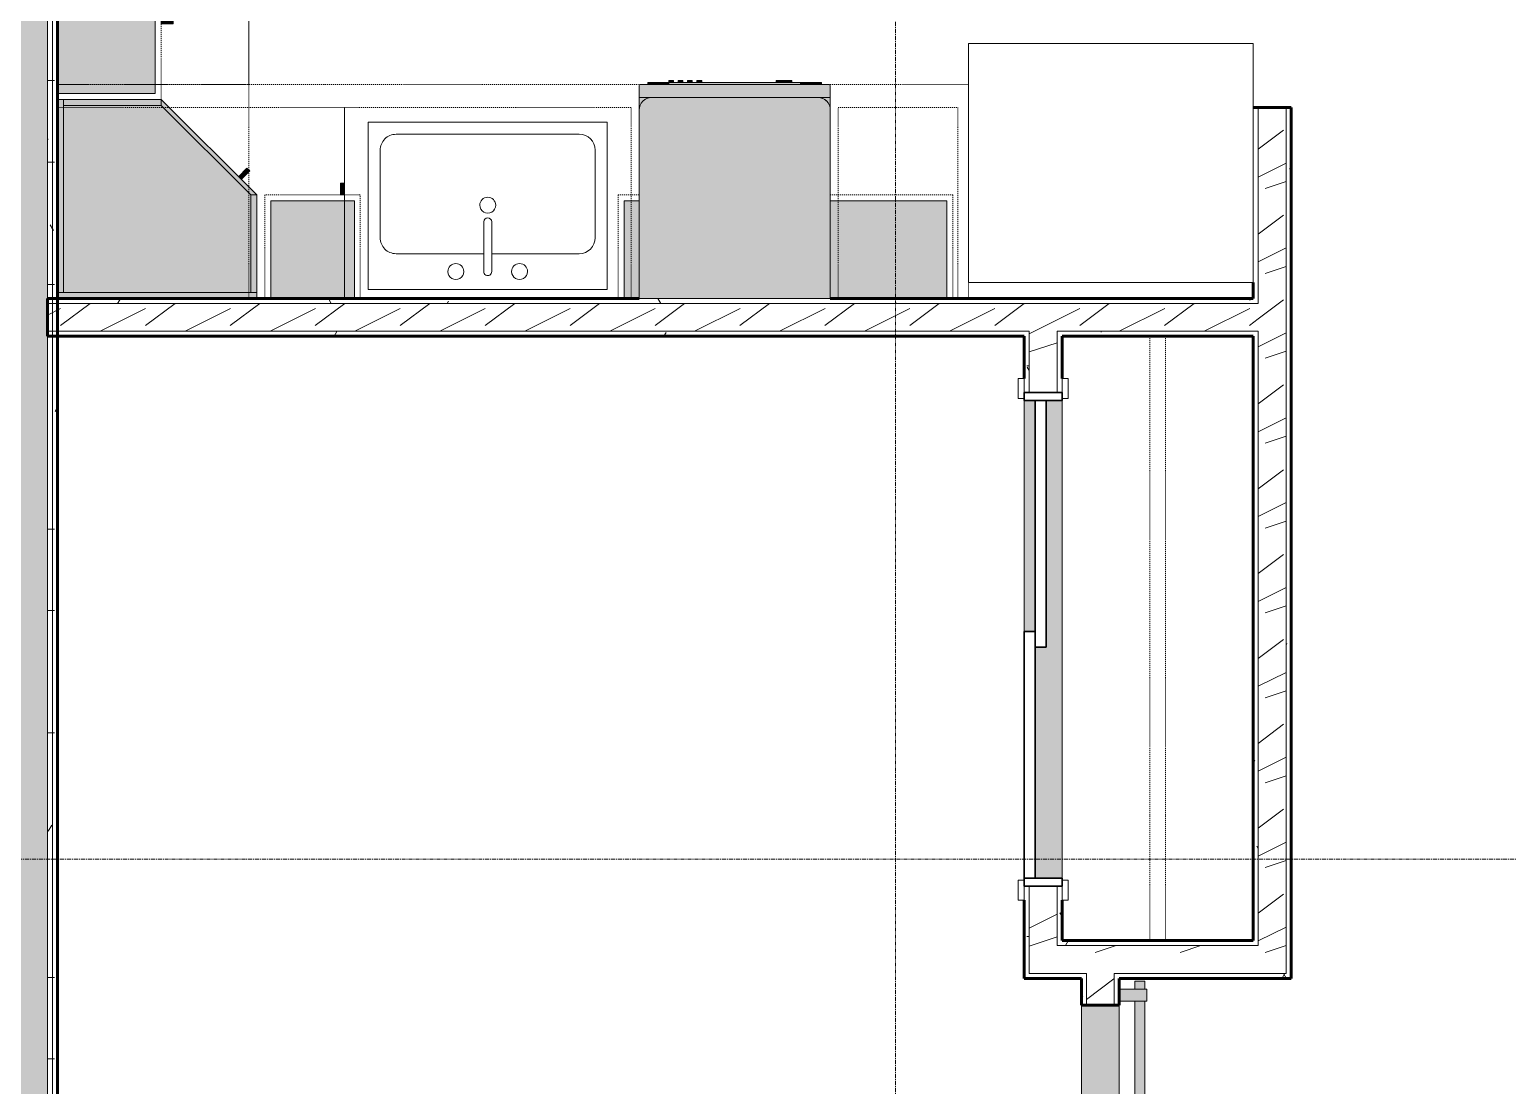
# Model space of a CAD drawing. Header units: inches. Extents: x -4061 to -1937, y 10959 to 12323.
# Drawn here: x -2936 to -2750.5, y 11818.8 to 11951.4 of the extents above; entities that cross this region are included whole.
import ezdxf

# ---------------------------------------------------------------- set-up
doc = ezdxf.new("R2010")
doc.units = ezdxf.units.IN
doc.header["$MEASUREMENT"] = 0
doc.linetypes.add('Dash', pattern=[0.25, 0.125, -0.125])
doc.linetypes.add('Grid Line 1_2_', pattern=[0.875, 0.5, -0.125, 0.125, -0.125])
for name, color, linetype, lineweight in [('0-1', 7, 'Continuous', 5), ('0-2', 10, 'Continuous', 18), ('A-DOOR-1', 7, 'Continuous', 9), ('A-DOOR-2', 50, 'Continuous', 30), ('A-DOOR-3', 10, 'Continuous', 18), ('A-DOOR-4', 135, 'Continuous', 18), ('A-DOOR-5', 250, 'Continuous', 60), ('A-DOOR-FRAM-1', 50, 'Continuous', 30), ('A-WALL', 113, 'Continuous', 18), ('A-WALL-1', 8, 'Continuous', 5), ('A-WALL-2', 250, 'Continuous', 60), ('A-WALL-3', 10, 'Continuous', 18), ('A-WALL-PATT-1', 7, 'Continuous', 9), ('A-WALL-PATT-2', 55, 'Continuous', 9), ('A-WALL-PATT-6', 111, 'Continuous', 9), ('I-WALL-2', 2, 'Continuous', 60), ('P-SANR-FIXT-2', 7, 'Continuous', 9), ('Q-CASE', 31, 'Continuous', 9), ('Q-CASE-1', 53, 'Continuous', 9), ('Q-CASE-3', 7, 'Continuous', 9), ('Q-CASE-4', 7, 'Dash', 9), ('Q-CASE-5', 71, 'Continuous', 9), ('Q-CASE-HDLN-1', 7, 'Dash', 9), ('Q-SPCQ-1', 7, 'Continuous', 9), ('Q-SPCQ-2', 55, 'Continuous', 9), ('S-GRID-1', 1, 'Grid Line 1_2_', 9)]:
    doc.layers.add(name, color=color, linetype=linetype, lineweight=lineweight)
pattern_1 = [(0, (0, 0), (20.48, 5.12), [0.845, -14.515, 0.845, -14.515, -81.92]), (0, (0, 0), (20.48, 5.12), [-30.72, 0.845, -29.875, 0.845, -14.515, -35.84]), (0, (0, 0), (20.48, 5.12), [-76.8, 0.845, -9.395, 0.845, -24.755]), (120, (7.68, 2.56), (-14.67405, 15.1762003), [0.845, -14.515, 0.845, -14.515, -81.92]), (120, (7.68, 2.56), (-14.67405, 15.1762003), [-30.72, 0.845, -29.875, 0.845, -14.515, -35.84]), (120, (7.68, 2.56), (-14.67405, 15.1762003), [-76.8, 0.845, -9.395, 0.845, -24.755]), (240, (10.24, 12.8), (-5.80595, -20.2962003), [0.845, -14.515, 0.845, -14.515, -81.92]), (240, (10.24, 12.8), (-5.80595, -20.2962003), [-30.72, 0.845, -29.875, 0.845, -14.515, -35.84]), (240, (10.24, 12.8), (-5.80595, -20.2962003), [-76.8, 0.845, -9.395, 0.845, -24.755])]
pattern_2 = [(216.87, (4.265, 10.662), (31.9871619, 21.32545714), [5.331, -47.981]), (206.565, (10.662, 7.464), (-10.662476, -10.6620098), [11.921, -11.921]), (198.435, (10.662, 2.132), (-21.32449365, -10.6625869), [6.744, -26.974])]

# ---------------------------------------------------------------- blocks, each defined once
blk = doc.blocks.new('FOLDING_SLIDING CLOSET - 60_ x 80_-1372877-ENLARGED RCP - 1ST FLOOR PLAN - EAST')
at = {"layer": 'A-DOOR-1'}
for p, q in [((-30.25, 3), (-32.75, 3)), ((-32.75, 3), (-32.75, 2.25)), ((-32.75, 2.25), (-30.25, 2.25)), ((-30.25, 2.25), (-30.25, 3)), ((32.75, 3), (30.25, 3)), ((30.25, 3), (30.25, 2.25)), ((30.25, 2.25), (32.75, 2.25)), ((32.75, 2.25), (32.75, 3)), ((-30.25, -2.5), (-32.75, -2.5)), ((-32.75, -2.5), (-32.75, -3.25)), ((-32.75, -3.25), (-30.25, -3.25)), ((-30.25, -3.25), (-30.25, -2.5)), ((32.75, -2.5), (30.25, -2.5)), ((30.25, -2.5), (30.25, -3.25)), ((30.25, -3.25), (32.75, -3.25)), ((32.75, -3.25), (32.75, -2.5))]:
    blk.add_line(p, q, dxfattribs=at)
at = {"layer": 'A-DOOR-2'}
for p, q in [((1, 2.25), (-30, 2.25)), ((-30, 2.25), (-30, 0.88)), ((1, 0.88), (1, 2.25)), ((-30, 0.88), (1, 0.88)), ((30, 0.88), (-1, 0.88)), ((-1, 0.88), (-1, -0.5)), ((30, -0.5), (30, 0.88)), ((-1, -0.5), (30, -0.5))]:
    blk.add_line(p, q, dxfattribs=at)
at = {"layer": 'A-DOOR-FRAM-1'}
for p, q in [((-30, 2.25), (-31, 2.25)), ((-31, 2.25), (-31, -2.5)), ((-30, -2.5), (-30, 2.25)), ((30, 2.25), (30, -2.5)), ((31, 2.25), (30, 2.25)), ((31, -2.5), (31, 2.25)), ((-31, -2.5), (-30, -2.5)), ((30, -2.5), (31, -2.5))]:
    blk.add_line(p, q, dxfattribs=at)
blk = doc.blocks.new('Interior_barn_door_18732 - Interior_barn_door_18732-V4-ENLARGED RCP - 1ST FLOOR PLAN - EAST')
at = {"layer": 'A-DOOR-3'}
for points in [[(-23.68, -5.82), (-23.66, -6.07), (-23.44, -6.07), (-23.44, -5.82), (-23.66, -5.82)], [(-23.63, -6.57), (-22.49, -6.56), (-22.52, -6.32), (-23.63, -6.32)], [(-23.44, -6), (-23.44, -6.07), (-22.69, -6.07), (-22.69, -5.82), (-23.44, -5.82)], [(-23.31, -6.27), (-23.28, -6.32), (-22.82, -6.32), (-22.85, -6.07), (-23.31, -6.07)], [(-22.69, -6.07), (-22.45, -6.07), (-22.47, -5.82), (-22.69, -5.82), (-22.69, -6)], [(-22.49, -6.32), (-22.49, -6.57), (-20.63, -6.57), (-20.63, -6.32), (-22.41, -6.32)]]:
    blk.add_hatch(color=256, dxfattribs=at).paths.add_polyline_path(points, flags=0)
at = {"layer": 'A-DOOR-4'}
h = blk.add_hatch(color=256, dxfattribs=at)
h.paths.add_polyline_path([(-59, -4.78), (-59, -5.85), (-57.5, -5.82), (-57.5, -2.38), (-59, -2.38), (-59, -4.64)], flags=0)
h.paths.add_polyline_path([(18.5, -5.85), (20, -5.85), (20, -2.38), (18.5, -2.38), (18.5, -5.49)], flags=0)
h = blk.add_hatch(color=256, dxfattribs=at)
h.paths.add_polyline_path([(-60, -4.32), (-60, -4.95), (-59, -4.95), (-59, -4.32)], flags=0)
h.paths.add_polyline_path([(-57.5, -4.41), (-57.5, -4.95), (-55.9, -4.95), (-55.9, -4.32), (-57.5, -4.34), (-57.5, -4.4)], flags=0)
h.paths.add_polyline_path([(-19.9, -4.57), (-19.9, -4.95), (18.5, -4.94), (18.5, -4.32), (-19.9, -4.34), (-19.9, -4.51)], flags=0)
h.paths.add_polyline_path([(20, -4.41), (20, -4.95), (21, -4.95), (21, -4.32), (20, -4.34), (20, -4.41)], flags=0)
h = blk.add_hatch(color=256, dxfattribs=at)
h.paths.add_polyline_path([(-60, -5.26), (-60, -5.57), (-59, -5.55), (-59, -4.95), (-60, -4.95), (-60, -5.11)], flags=0)
h.paths.add_polyline_path([(-57.5, -5.1), (-57.5, -5.57), (-55.9, -5.55), (-55.9, -4.95), (-57.5, -4.95)], flags=0)
h.paths.add_polyline_path([(-19.9, -5.33), (-19.9, -5.57), (18.5, -5.55), (18.5, -4.95), (-19.9, -4.95), (-19.9, -5.26)], flags=0)
h.paths.add_polyline_path([(20, -5.26), (20, -5.57), (21, -5.55), (21, -4.95), (20, -4.95), (20, -5.11)], flags=0)
for points in [[(-55.9, -5.82), (-19.9, -5.82), (-19.9, -4.07), (-55.9, -4.07)], [(-53.56, -6), (-52.06, -6), (-52.06, -5.82), (-53.56, -5.82)]]:
    blk.add_hatch(color=256, dxfattribs=at).paths.add_polyline_path(points, flags=0)
h = blk.add_hatch(color=256, dxfattribs=at)
h.paths.add_polyline_path([(-23.73, -5.82), (-23.73, -6), (-23.68, -6), (-23.68, -5.82)], flags=0)
h.paths.add_polyline_path([(-22.45, -6), (-22.23, -6), (-22.23, -5.82), (-22.45, -5.82)], flags=0)
at = {"layer": 'A-DOOR-1'}
for p, q in [((-23.69, -5.82), (-23.69, -6.07)), ((-23.68, -6.07), (-23.69, -6.07)), ((-23.69, -6.07), (-23.44, -6.07)), ((-22.49, -6.32), (-23.63, -6.32)), ((-23.63, -6.32), (-23.63, -6.57)), ((-23.63, -6.57), (-22.49, -6.57)), ((-23.44, -6.07), (-22.69, -6.07)), ((-23.32, -6.07), (-23.32, -6.32)), ((-23.32, -6.07), (-23.32, -6.32)), ((-22.82, -6.32), (-22.82, -6.07)), ((-22.82, -6.32), (-22.82, -6.07)), ((-22.69, -6.07), (-22.44, -6.07)), ((-22.49, -6.57), (-22.49, -6.32)), ((-22.44, -6.07), (-22.45, -6.07)), ((-22.44, -6.07), (-22.44, -5.82)), ((-20.62, -6.57), (-20.62, -6.32))]:
    blk.add_line(p, q, dxfattribs=at)
for points, knots in [([(-22.49, -6.57), (-22.4, -6.57), (-22.1, -6.57), (-21.53, -6.57), (-21, -6.57), (-20.74, -6.57), (-20.61, -6.57), (-20.62, -6.57), (-20.64, -6.57)], [0.1495851, 0.1495851, 0.1495851, 0.1495851, 0.2105513, 0.2964689, 0.3707648, 0.4376596, 0.4969616, 0.5310493, 0.5310493, 0.5310493, 0.5310493]), ([(-20.64, -6.32), (-20.62, -6.32), (-20.61, -6.32), (-20.73, -6.32), (-21.01, -6.32), (-21.53, -6.32), (-22.12, -6.32), (-22.38, -6.32), (-22.48, -6.32)], [-0.5310493, -0.5310493, -0.5310493, -0.5310493, -0.4969616, -0.4376596, -0.3707648, -0.2964689, -0.2105513, -0.1495851, -0.1495851, -0.1495851, -0.1495851])]:
    blk.add_open_spline(points, degree=3, knots=knots, dxfattribs=at)
at = {"layer": 'A-DOOR-3'}
for p, q in [((-59, -5.85), (-59, -2.38)), ((-57.5, -2.38), (-57.5, -5.85)), ((18.5, -5.85), (18.5, -2.38)), ((20, -2.38), (20, -5.85)), ((-59, -4.32), (-60, -4.32)), ((-60, -4.32), (-60, -4.95)), ((-60, -4.95), (-60, -5.57)), ((-55.9, -4.32), (-57.5, -4.32)), ((-55.9, -5.82), (-55.9, -4.07)), ((-55.9, -4.07), (-19.9, -4.07)), ((-19.9, -4.07), (-19.9, -5.82)), ((18.5, -4.32), (-19.9, -4.32)), ((21, -4.32), (20, -4.32)), ((21, -4.95), (21, -4.32)), ((21, -5.57), (21, -4.95)), ((-60, -5.57), (-59, -5.57)), ((-57.5, -5.85), (-59, -5.85)), ((-57.5, -5.57), (-55.9, -5.57)), ((-19.9, -5.82), (-55.9, -5.82)), ((-19.9, -5.57), (18.5, -5.57)), ((20, -5.85), (18.5, -5.85)), ((20, -5.57), (21, -5.57))]:
    blk.add_line(p, q, dxfattribs=at)
at = {"layer": 'A-DOOR-5'}
for p, q in [((-53.56, -6), (-53.56, -5.82)), ((-52.06, -6), (-53.56, -6)), ((-52.06, -5.82), (-52.06, -6)), ((-23.73, -6), (-23.73, -5.82)), ((-23.68, -6), (-23.73, -6)), ((-22.23, -6), (-22.45, -6)), ((-22.23, -5.82), (-22.23, -6))]:
    blk.add_line(p, q, dxfattribs=at)
blk = doc.blocks.new('Refrigerator_-_Side-by-Side_6047 - 36_ X 30_-1372843-ENLARGED RCP - 1ST FLOOR PLAN - EAST')
at = {"layer": 'Q-SPCQ-1'}
for p, q in [((-17.88, 15.58), (17.87, 15.58)), ((-17.88, -14.42), (-17.88, 15.58)), ((17.87, 15.58), (17.87, -14.42)), ((17.87, -14.42), (-17.88, -14.42))]:
    blk.add_line(p, q, dxfattribs=at)
blk = doc.blocks.new('OD_CW_Closet - OD_CW_Closet-1868668-ENLARGED RCP - 1ST FLOOR PLAN - EAST')
at = {"layer": 'Q-CASE-HDLN-1'}
for p, q in [((0.74, 13), (76.64, 13)), ((0.74, 11), (76.64, 11)), ((8.8, 0), (68.8, 0))]:
    blk.add_line(p, q, dxfattribs=at)
blk = doc.blocks.new('OD_CW_Countertop - OD_CW_Countertop-2218014-ENLARGED RCP - 1ST FLOOR PLAN - EAST')
at = {"layer": 'Q-CASE-HDLN-1'}
for p, q in [((0.74, 24), (0.74, 22)), ((0.74, -2.88), (18.27, -2.88)), ((41.88, -2.88), (115.08, -2.88))]:
    blk.add_line(p, q, dxfattribs=at)
blk = doc.blocks.new('Sink Kitchen-Single - 30_ x 21_-366345-ENLARGED RCP - 1ST FLOOR PLAN - EAST')
at = {"layer": 'P-SANR-FIXT-2'}
for p, q in [((15.62, 10.59), (-14.38, 10.59)), ((-14.38, 10.59), (-14.38, -10.41)), ((15.62, -10.41), (15.62, 10.59)), ((0.12, 8.34), (0.12, 2.09)), ((1.12, 8.34), (1.12, 2.09)), ((0.12, 6.09), (-10.88, 6.09)), ((12.12, 6.09), (1.12, 6.09)), ((-12.88, 4.09), (-12.88, -6.91)), ((14.12, -6.91), (14.12, 4.09)), ((-10.88, -8.91), (12.12, -8.91)), ((-14.38, -10.41), (15.62, -10.41))]:
    blk.add_line(p, q, dxfattribs=at)
for centre, radius, start, end in [((-3.38, 8.34), 1, 360, 180), ((4.62, 8.34), 1, 360, 180), ((-3.38, 8.34), 1, 180, 0), ((0.62, 8.34), 0.5, 360, 180), ((4.62, 8.34), 1, 180, 360), ((-10.88, 4.09), 2, 90, 180), ((12.12, 4.09), 2, 360, 90), ((0.62, 2.09), 0.5, 180, 0), ((0.62, 0), 1, 360, 180), ((0.62, 0), 1, 180, 0), ((-10.88, -6.91), 2, 180, 270), ((12.12, -6.91), 2, 270, 0)]:
    blk.add_arc(centre, radius, start, end, dxfattribs=at)
blk = doc.blocks.new('Dishwasher_15404 - 34_ counter-V22-ENLARGED RCP - 1ST FLOOR PLAN - EAST')
at = {"layer": 'Q-SPCQ-2'}
for points in [[(0, 24), (0, 0), (23.68, 0), (24.08, 0.05), (24.46, 0.21), (24.83, 0.52), (25.04, 0.79), (25.2, 1.21), (25.25, 1.57), (25.25, 22.43), (25.17, 22.9), (24.98, 23.29), (24.74, 23.58), (24.46, 23.79), (24.08, 23.95), (23.68, 24), (7.59, 24)], [(25.25, 0.67), (25.25, 0), (26.73, 0.01), (26.82, 0.06), (26.87, 0.2), (26.85, 23.86), (26.82, 23.94), (26.68, 24), (25.25, 24), (25.25, 1)], [(26.87, 21.39), (27.12, 21.39), (27.12, 22.91), (26.87, 22.91)], [(26.87, 20.79), (26.87, 20.19), (27.12, 20.19), (27.12, 21.39), (26.87, 21.39), (26.87, 21.01)], [(26.87, 17.86), (26.87, 3.81), (27.12, 3.81), (27.12, 20.19), (26.87, 20.19)], [(27.12, 20.28), (27.12, 19.69), (27.37, 19.69), (27.37, 20.28)], [(27.12, 18.51), (27.37, 18.51), (27.37, 19.1), (27.12, 19.1)], [(27.12, 17.92), (27.12, 17.33), (27.37, 17.33), (27.37, 17.92)], [(27.12, 16.15), (27.37, 16.15), (27.37, 16.74), (27.12, 16.74)], [(27.12, 5.81), (27.37, 5.81), (27.37, 6.79), (27.12, 6.79), (27.12, 6.06)], [(27.12, 5.55), (27.12, 4.82), (27.37, 4.82), (27.37, 5.81), (27.12, 5.81)], [(26.87, 3.56), (26.87, 2.61), (27.12, 2.61), (27.12, 3.81), (26.87, 3.81)], [(26.87, 1.09), (27.12, 1.09), (27.12, 2.61), (26.87, 2.61)]]:
    blk.add_hatch(color=256, dxfattribs=at).paths.add_polyline_path(points, flags=0)
h = blk.add_hatch(color=256, dxfattribs=at)
h.paths.add_polyline_path([(23.68, 24), (24.08, 23.95), (24.46, 23.79), (24.83, 23.48), (25.04, 23.21), (25.22, 22.75), (25.25, 22.69), (25.25, 24), (23.95, 24)], flags=0)
h.paths.add_polyline_path([(23.68, 0), (25.25, 0), (25.25, 1.57), (25.2, 1.17), (24.96, 0.67), (24.74, 0.42), (24.46, 0.21), (24.08, 0.05)], flags=0)
h = blk.add_hatch(color=256, dxfattribs=at)
h.paths.add_polyline_path([(25.07, 0.85), (25.12, 0.95), (25.08, 0.9)], flags=0)
h.paths.add_polyline_path([(25.2, 1.2), (25.22, 1.25), (25.2, 1.21)], flags=0)
at = {"layer": 'Q-SPCQ-1'}
for p, q in [((0, 24), (23.68, 24)), ((0, 0), (0, 24)), ((23.68, 24), (25.25, 24)), ((25.25, 24), (26.68, 24)), ((25.25, 24), (25.25, 22.43)), ((25.25, 22.43), (25.25, 1.57)), ((26.87, 23.8), (26.87, 0.2)), ((26.87, 22.91), (27.12, 22.91)), ((27.12, 21.39), (27.12, 22.91)), ((27.12, 20.19), (27.12, 21.39)), ((27.12, 20.28), (27.37, 20.28)), ((27.12, 3.81), (27.12, 20.19)), ((27.12, 19.69), (27.37, 19.69)), ((27.12, 19.1), (27.37, 19.1)), ((27.37, 19.69), (27.37, 20.28)), ((27.37, 18.51), (27.37, 19.1)), ((27.12, 18.51), (27.37, 18.51)), ((27.12, 17.92), (27.37, 17.92)), ((27.12, 17.33), (27.37, 17.33)), ((27.12, 16.74), (27.37, 16.74)), ((27.37, 17.33), (27.37, 17.92)), ((27.37, 16.15), (27.37, 16.74)), ((27.12, 16.15), (27.37, 16.15)), ((27.37, 6.79), (27.12, 6.79)), ((27.37, 5.81), (27.37, 6.79)), ((27.37, 4.82), (27.37, 5.81)), ((27.12, 2.61), (27.12, 3.81)), ((27.12, 4.82), (27.37, 4.82)), ((27.12, 1.09), (27.12, 2.61)), ((23.68, 0), (0, 0)), ((25.25, 1.57), (25.25, 0)), ((26.87, 1.09), (27.12, 1.09)), ((25.25, 0), (23.68, 0)), ((26.68, 0), (25.25, 0))]:
    blk.add_line(p, q, dxfattribs=at)
for centre, radius, start, end in [((23.68, 22.43), 1.57, 360, 90), ((23.68, 22.43), 1.57, 32.077, 42.3359), ((23.68, 22.43), 1.57, 17.8182, 27.5266), ((23.68, 22.43), 1.57, 360, 13.6425), ((26.68, 23.8), 0.197, 360, 90), ((23.68, 1.57), 1.57, 270, 360), ((23.68, 1.57), 1.57, 317.6641, 327.923), ((23.68, 1.57), 1.57, 332.4734, 342.1818), ((23.68, 1.57), 1.57, 346.5091, 360), ((26.68, 0.2), 0.197, 270, 360), ((26.68, 0.2), 0.197, 285, 345)]:
    blk.add_arc(centre, radius, start, end, dxfattribs=at)
blk = doc.blocks.new('OD_CW_Countertop - OD_CW_Countertop-2219388-ENLARGED RCP - 1ST FLOOR PLAN - EAST')
at = {"layer": 'Q-CASE-HDLN-1'}
for p, q in [((0.74, 24), (0.74, 0)), ((0.74, 0), (10.86, 0)), ((34.86, 0), (99.63, 0))]:
    blk.add_line(p, q, dxfattribs=at)
blk = doc.blocks.new('Base Cabinet-Single Door - 12_-2213366-ENLARGED RCP - 1ST FLOOR PLAN - EAST')
at = {"layer": 'Q-CASE-4'}
for p, q in [((-5.26, 24), (-5.26, 0)), ((6.74, 24), (-5.26, 24)), ((6.74, 0), (6.74, 24)), ((-5.26, 0), (6.74, 0))]:
    blk.add_line(p, q, dxfattribs=at)
blk = doc.blocks.new('Base Cabinet-Double Door _ 1 Drawer - 36_-2218016-ENLARGED RCP - 1ST FLOOR PLAN - EAST')
at = {"layer": 'Q-CASE-4'}
for p, q in [((-17.26, 24), (-17.26, 0)), ((18.74, 24), (-17.26, 24)), ((18.74, 0), (18.74, 24)), ((-17.26, 0), (18.74, 0))]:
    blk.add_line(p, q, dxfattribs=at)
blk = doc.blocks.new('300 Series Wall Hung Cabinet_301 - 24_-V17-ENLARGED RCP - 1ST FLOOR PLAN - EAST')
at = {"layer": 'Q-CASE-1'}
blk.add_hatch(color=256, dxfattribs=at).paths.add_polyline_path([(11.25, -14.63), (11.25, -2.38), (9.37, -2.38), (9.37, -14.63)], flags=0)
at = {"layer": 'Q-CASE-3'}
for p, q in [((11.25, -2.38), (11.25, -14.63)), ((11.25, -14.63), (9.37, -14.63))]:
    blk.add_line(p, q, dxfattribs=at)
at = {"layer": 'Q-CASE-4'}
for p, q in [((12, -15.38), (12, -2.38)), ((9.37, -15.38), (12, -15.38))]:
    blk.add_line(p, q, dxfattribs=at)
blk = doc.blocks.new('300 Series Wall Hung Cabinet_301 - 18_-V18-ENLARGED RCP - 1ST FLOOR PLAN - EAST')
at = {"layer": 'Q-CASE-1'}
blk.add_hatch(color=256, dxfattribs=at).paths.add_polyline_path([(-6.37, 14.63), (-6.37, 2.37), (8.25, 2.37), (8.25, 14.63), (-5.04, 14.63)], flags=0)
at = {"layer": 'Q-CASE-3'}
for p, q in [((-6.37, 14.63), (8.25, 14.63)), ((8.25, 14.63), (8.25, 2.37))]:
    blk.add_line(p, q, dxfattribs=at)
at = {"layer": 'Q-CASE-4'}
for p, q in [((-6.37, 15.38), (9, 15.38)), ((9, 15.38), (9, 2.37))]:
    blk.add_line(p, q, dxfattribs=at)
blk = doc.blocks.new('300 Series Wall Hung Cabinet_301 - 12_-2219390-ENLARGED RCP - 1ST FLOOR PLAN - EAST')
at = {"layer": 'Q-CASE-1'}
for points in [[(-5.25, -14.63), (5.25, -14.63), (5.25, -2.38), (-5.25, -2.38), (-5.25, -14.12)], [(-3.51, -16.87), (-3.51, -15.38), (-4, -15.38), (-4, -16.87)]]:
    blk.add_hatch(color=256, dxfattribs=at).paths.add_polyline_path(points, flags=0)
at = {"layer": 'Q-CASE-3'}
for p, q in [((-5.25, -14.63), (-5.25, -2.38)), ((5.25, -2.38), (5.25, -14.63)), ((5.25, -14.63), (-5.25, -14.63)), ((-3.51, -15.38), (-4, -15.38)), ((-4, -15.38), (-4, -16.87)), ((-3.51, -16.87), (-3.51, -15.38)), ((-4, -16.87), (-3.51, -16.87))]:
    blk.add_line(p, q, dxfattribs=at)
at = {"layer": 'Q-CASE-4'}
for p, q in [((-6, -2.38), (-6, -15.38)), ((6, -15.38), (6, -2.38)), ((-6, -15.38), (6, -15.38))]:
    blk.add_line(p, q, dxfattribs=at)
blk = doc.blocks.new('308 - 308-2216210-ENLARGED RCP - 1ST FLOOR PLAN - EAST')
at = {"layer": 'Q-CASE'}
blk.add_hatch(color=256, dxfattribs=at).paths.add_polyline_path([(0, -27.38), (0, -26.63), (-11.25, -15.38), (-12, -15.38), (-0.75, -26.63)], flags=0)
at = {"layer": 'Q-CASE-1'}
for points in [[(12.25, -3.13), (13, -3.13), (13, -2.38), (-12, -2.38), (-12, -3.13), (0, -3.13)], [(-12, -15.38), (-11.25, -15.38), (-11.25, -3.13), (-12, -3.13), (-12, -14.63)], [(12.25, -26.63), (12.25, -3.13), (-11.25, -3.13), (-11.25, -15.38), (0, -26.63)], [(12.25, -27.38), (13, -27.38), (13, -3.13), (12.25, -3.13), (12.25, -26.63)], [(12.25, -27.38), (12.25, -26.63), (0, -26.63), (0, -27.38), (0.75, -27.38)]]:
    blk.add_hatch(color=256, dxfattribs=at).paths.add_polyline_path(points, flags=0)
at = {"layer": 'Q-CASE-5'}
blk.add_hatch(color=256, dxfattribs=at).paths.add_polyline_path([(-10.76, -18.73), (-9.7, -17.67), (-10.05, -17.33), (-11.11, -18.39), (-11, -18.5)], flags=0)
at = {"layer": 'Q-CASE'}
for p, q in [((0, -27.38), (-12, -15.38)), ((-12, -15.38), (-11.25, -15.38)), ((-11.25, -15.38), (0, -26.63)), ((0, -26.63), (0, -27.38))]:
    blk.add_line(p, q, dxfattribs=at)
at = {"layer": 'Q-CASE-3'}
for p, q in [((-12, -3.13), (-12, -2.38)), ((-12, -15.38), (-12, -3.13)), ((-12, -3.13), (-11.25, -3.13)), ((13, -3.13), (-12, -3.13)), ((-11.25, -15.38), (-11.25, -3.13)), ((-11.25, -3.13), (12.25, -3.13)), ((-11.25, -3.13), (-11.25, -15.38)), ((12.25, -3.13), (12.25, -26.63)), ((12.25, -27.38), (12.25, -3.13)), ((12.25, -3.13), (13, -3.13)), ((-11.25, -15.38), (-12, -15.38)), ((0, -26.63), (-11.25, -15.38)), ((-10.05, -17.33), (-11.11, -18.39)), ((-11.11, -18.39), (-10.76, -18.73)), ((-10.76, -18.73), (-9.7, -17.67)), ((12.25, -26.63), (0, -26.63)), ((0, -27.38), (0, -26.63)), ((0, -26.63), (12.25, -26.63)), ((12.25, -27.38), (0, -27.38)), ((12.25, -26.63), (12.25, -27.38)), ((13, -27.38), (12.25, -27.38))]:
    blk.add_line(p, q, dxfattribs=at)
blk = doc.blocks.new('300 Series Wall Hung Cabinet_301 - 12_-2218017-ENLARGED RCP - 1ST FLOOR PLAN - EAST')
at = {"layer": 'Q-CASE-1'}
for points in [[(-4, 13.19), (-3.51, 13.19), (-3.51, 14.69), (-4, 14.69)], [(-5.25, 0.19), (5.25, 0.19), (5.25, 12.44), (-5.25, 12.44), (-5.25, 0.94)]]:
    blk.add_hatch(color=256, dxfattribs=at).paths.add_polyline_path(points, flags=0)
at = {"layer": 'Q-CASE-3'}
for p, q in [((-3.51, 14.69), (-4, 14.69)), ((-4, 14.69), (-4, 13.19)), ((-4, 13.19), (-3.51, 13.19)), ((-3.51, 13.19), (-3.51, 14.69)), ((-5.25, 0.19), (-5.25, 12.44)), ((-5.25, 12.44), (5.25, 12.44)), ((5.25, 12.44), (5.25, 0.19))]:
    blk.add_line(p, q, dxfattribs=at)
at = {"layer": 'Q-CASE-4'}
for p, q in [((-6, 13.19), (6, 13.19)), ((6, 13.19), (6, 0.19))]:
    blk.add_line(p, q, dxfattribs=at)
blk = doc.blocks.new('Base Cabinet-Single Door _ Drawer - 15_-2209069-ENLARGED RCP - 1ST FLOOR PLAN - EAST')
at = {"layer": 'Q-CASE-4'}
for p, q in [((-6.76, -24), (-6.76, 0)), ((-6.76, 0), (8.24, 0)), ((8.24, 0), (8.24, -24)), ((8.24, -24), (-6.76, -24))]:
    blk.add_line(p, q, dxfattribs=at)
blk = doc.blocks.new('CTR - 1st Phase - Unit Layouts_rvt-1-ENLARGED RCP - 1ST FLOOR PLAN - EAST')
at = {"layer": 'A-WALL-1'}
h = blk.add_hatch(color=256, dxfattribs=at)
h.paths.add_polyline_path([(-2809.81, 11844.8), (-2806.43, 11844.8), (-2806.43, 11904.8), (-2808.43, 11904.8), (-2808.43, 11873.8), (-2809.81, 11873.8), (-2809.81, 11850.04)], flags=0)
h.paths.add_polyline_path([(-2811.18, 11875.8), (-2809.81, 11875.8), (-2809.81, 11904.8), (-2811.18, 11904.8)], flags=0)
blk.add_hatch(color=256, dxfattribs=at).paths.add_polyline_path([(-2799.25, 11792.86), (-2799.25, 11828.86), (-2804, 11828.86), (-2804, 11792.86), (-2799.87, 11792.86)], flags=0)
at = {"layer": 'A-WALL-PATT-1'}
h = blk.add_hatch(dxfattribs=at)
h.set_pattern_fill('FP_1', color=256, style=0, pattern_type=2)
h.set_pattern_definition(pattern_1)
h.paths.add_polyline_path([(-2781.81, 11836.33), (-2781.81, 11913.49), (-2782.43, 11913.49), (-2782.43, 11836.33)], flags=0)
h.paths.add_polyline_path([(-2781.81, 11916.99), (-2781.81, 11941.61), (-2782.43, 11941.61), (-2782.43, 11916.99)], flags=0)
h = blk.add_hatch(dxfattribs=at)
h.set_pattern_fill('FP_1', color=256, style=0, pattern_type=2)
h.set_pattern_definition(pattern_1)
h.paths.add_polyline_path([(-2777.68, 11832.21), (-2777.68, 11941.61), (-2778.31, 11941.61), (-2778.31, 11832.21)], flags=0)
h = blk.add_hatch(dxfattribs=at)
h.set_pattern_fill('FP_1', color=256, style=0, pattern_type=2)
h.set_pattern_definition(pattern_1)
h.paths.add_polyline_path([(-2859.73, 11916.99), (-2782.43, 11916.99), (-2782.43, 11917.61), (-2932.52, 11917.61), (-2932.52, 11916.99), (-2861.4, 11916.99)], flags=0)
h = blk.add_hatch(dxfattribs=at)
h.set_pattern_fill('FP_1', color=256, style=0, pattern_type=2)
h.set_pattern_definition(pattern_1)
h.paths.add_polyline_path([(-2782.43, 11912.86), (-2782.43, 11913.49), (-2807.06, 11913.49), (-2807.06, 11912.86), (-2798.41, 11912.86)], flags=0)
h.paths.add_polyline_path([(-2932.52, 11912.86), (-2810.56, 11912.86), (-2810.56, 11913.49), (-2932.52, 11913.48)], flags=0)
h = blk.add_hatch(dxfattribs=at)
h.set_pattern_fill('FP_1', color=256, style=0, pattern_type=2)
h.set_pattern_definition(pattern_1)
h.paths.add_polyline_path([(-2811.18, 11832.21), (-2810.56, 11832.21), (-2810.56, 11843.8), (-2811.18, 11843.8), (-2811.18, 11832.83)], flags=0)
h.paths.add_polyline_path([(-2811.18, 11905.8), (-2810.56, 11905.8), (-2810.56, 11912.86), (-2811.18, 11912.86), (-2811.18, 11907.55)], flags=0)
h = blk.add_hatch(dxfattribs=at)
h.set_pattern_fill('FP_1', color=256, style=0, pattern_type=2)
h.set_pattern_definition(pattern_1)
h.paths.add_polyline_path([(-2806.43, 11836.33), (-2806.43, 11843.8), (-2807.06, 11843.8), (-2807.06, 11836.33)], flags=0)
h.paths.add_polyline_path([(-2806.43, 11905.8), (-2806.43, 11912.86), (-2807.06, 11912.85), (-2807.06, 11905.8)], flags=0)
h = blk.add_hatch(dxfattribs=at)
h.set_pattern_fill('FP_1', color=256, style=0, pattern_type=2)
h.set_pattern_definition(pattern_1)
h.paths.add_polyline_path([(-2798.41, 11836.33), (-2782.43, 11836.33), (-2782.43, 11836.96), (-2806.43, 11836.96), (-2806.43, 11836.33), (-2799.25, 11836.33)], flags=0)
h = blk.add_hatch(dxfattribs=at)
h.set_pattern_fill('FP_1', color=256, style=0, pattern_type=2)
h.set_pattern_definition(pattern_1)
h.paths.add_polyline_path([(-2810.52, 11832.21), (-2803.37, 11832.21), (-2803.37, 11832.83), (-2810.56, 11832.83), (-2810.56, 11832.21)], flags=0)
h.paths.add_polyline_path([(-2799.87, 11832.21), (-2778.31, 11832.21), (-2778.31, 11832.83), (-2799.87, 11832.83)], flags=0)
h = blk.add_hatch(dxfattribs=at)
h.set_pattern_fill('FP_1', color=256, style=0, pattern_type=2)
h.set_pattern_definition(pattern_1)
h.paths.add_polyline_path([(-2803.37, 11722.11), (-2803.37, 11785.88), (-2804, 11785.88), (-2804, 11722.64), (-2803.9, 11722.64), (-2803.39, 11722.13)], flags=0)
h.paths.add_polyline_path([(-2804, 11789.38), (-2803.37, 11789.38), (-2803.37, 11792.86), (-2804, 11792.86), (-2804, 11790)], flags=0)
h.paths.add_polyline_path([(-2804, 11828.86), (-2803.37, 11828.86), (-2803.37, 11832.21), (-2804, 11832.21)], flags=0)
h = blk.add_hatch(dxfattribs=at)
h.set_pattern_fill('FP_1', color=256, style=0, pattern_type=2)
h.set_pattern_definition(pattern_1)
h.paths.add_polyline_path([(-2799.87, 11720.74), (-2799.25, 11720.74), (-2799.25, 11722.64), (-2799.87, 11722.64), (-2799.87, 11721.39)], flags=0)
h.paths.add_polyline_path([(-2799.25, 11738.94), (-2799.25, 11792.86), (-2799.87, 11792.86), (-2799.87, 11739.56), (-2799.71, 11739.4)], flags=0)
h.paths.add_polyline_path([(-2799.25, 11828.86), (-2799.25, 11832.21), (-2799.87, 11832.19), (-2799.87, 11828.86)], flags=0)
at = {"layer": 'A-WALL-PATT-2'}
h = blk.add_hatch(dxfattribs=at)
h.set_pattern_fill('FP_2', color=256, style=0, pattern_type=2)
h.set_pattern_definition(pattern_2)
h.paths.add_polyline_path([(-2778.31, 11832.83), (-2778.31, 11941.61), (-2781.81, 11941.61), (-2781.81, 11832.83)], flags=0)
h = blk.add_hatch(dxfattribs=at)
h.set_pattern_fill('FP_2', color=256, style=0, pattern_type=2)
h.set_pattern_definition(pattern_2)
h.paths.add_polyline_path([(-2781.81, 11913.49), (-2781.81, 11916.99), (-2933.77, 11916.99), (-2933.77, 11913.49), (-2782.31, 11913.49)], flags=0)
h = blk.add_hatch(dxfattribs=at)
h.set_pattern_fill('FP_2', color=256, style=0, pattern_type=2)
h.set_pattern_definition(pattern_2)
h.paths.add_polyline_path([(-2810.56, 11832.83), (-2807.06, 11832.83), (-2807.06, 11843.8), (-2810.56, 11843.8), (-2810.56, 11836.33)], flags=0)
h.paths.add_polyline_path([(-2807.06, 11905.8), (-2807.06, 11913.49), (-2810.56, 11913.49), (-2810.56, 11905.8)], flags=0)
h = blk.add_hatch(dxfattribs=at)
h.set_pattern_fill('FP_2', color=256, style=0, pattern_type=2)
h.set_pattern_definition(pattern_2)
h.paths.add_polyline_path([(-2804, 11832.83), (-2781.81, 11832.86), (-2781.81, 11836.33), (-2807.06, 11836.33), (-2807.06, 11832.83), (-2806.43, 11832.83)], flags=0)
h = blk.add_hatch(dxfattribs=at)
h.set_pattern_fill('FP_2', color=256, style=0, pattern_type=2)
h.set_pattern_definition(pattern_2)
h.paths.add_polyline_path([(-2802, 11720.74), (-2799.87, 11720.74), (-2799.87, 11792.86), (-2803.37, 11792.86), (-2803.37, 11721.39), (-2802.65, 11721.39)], flags=0)
h.paths.add_polyline_path([(-2803.37, 11828.86), (-2799.87, 11828.86), (-2799.87, 11832.83), (-2803.37, 11832.83), (-2803.37, 11832.21)], flags=0)
at = {"layer": 'A-WALL-2'}
for p, q in [((-2782.43, 11941.61), (-2777.68, 11941.61)), ((-2777.68, 11941.61), (-2777.68, 11832.21)), ((-2782.43, 11917.61), (-2782.43, 11919.61)), ((-2933.77, 11912.86), (-2933.77, 11917.61)), ((-2933.77, 11917.61), (-2859.52, 11917.61)), ((-2835.52, 11917.61), (-2782.43, 11917.61)), ((-2811.18, 11912.86), (-2933.77, 11912.86)), ((-2811.18, 11907.55), (-2811.18, 11912.86)), ((-2806.43, 11912.86), (-2806.43, 11907.55)), ((-2782.43, 11912.86), (-2806.43, 11912.86)), ((-2782.43, 11836.96), (-2782.43, 11912.86)), ((-2811.18, 11832.21), (-2811.18, 11842.05)), ((-2806.43, 11842.05), (-2806.43, 11836.96)), ((-2806.43, 11836.96), (-2782.43, 11836.96)), ((-2810.56, 11832.21), (-2811.18, 11832.21)), ((-2806.43, 11832.21), (-2810.56, 11832.21)), ((-2804, 11832.21), (-2806.43, 11832.21)), ((-2804, 11828.86), (-2804, 11832.21)), ((-2799.25, 11832.21), (-2799.25, 11828.86)), ((-2782.43, 11832.21), (-2799.25, 11832.21)), ((-2778.31, 11832.21), (-2782.43, 11832.21)), ((-2777.68, 11832.21), (-2778.31, 11832.21)), ((-2799.25, 11828.86), (-2804, 11828.86))]:
    blk.add_line(p, q, dxfattribs=at)
at = {"layer": 'A-WALL-3'}
for p, q in [((-2781.81, 11941.61), (-2781.81, 11916.99)), ((-2778.31, 11941.61), (-2778.31, 11832.83)), ((-2933.77, 11916.99), (-2782.43, 11916.99)), ((-2782.43, 11916.99), (-2781.81, 11916.99)), ((-2933.77, 11913.49), (-2810.56, 11913.49)), ((-2810.56, 11912.86), (-2810.56, 11913.49)), ((-2810.56, 11905.8), (-2810.56, 11912.86)), ((-2807.06, 11912.86), (-2807.06, 11913.49)), ((-2807.06, 11913.49), (-2782.43, 11913.49)), ((-2807.06, 11905.8), (-2807.06, 11912.86)), ((-2782.43, 11913.49), (-2781.81, 11913.49)), ((-2781.81, 11913.49), (-2781.81, 11836.33)), ((-2811.18, 11904.8), (-2811.18, 11875.8)), ((-2806.43, 11844.8), (-2806.43, 11904.8)), ((-2810.56, 11832.83), (-2810.56, 11843.8)), ((-2807.06, 11836.33), (-2807.06, 11843.8)), ((-2807.06, 11836.33), (-2806.43, 11836.33)), ((-2806.43, 11836.33), (-2782.43, 11836.33)), ((-2782.43, 11836.33), (-2781.81, 11836.33)), ((-2810.56, 11832.83), (-2807.06, 11832.83)), ((-2807.06, 11832.83), (-2806.43, 11832.83)), ((-2806.43, 11832.83), (-2803.37, 11832.83)), ((-2803.37, 11832.21), (-2803.37, 11832.83)), ((-2799.87, 11832.21), (-2799.87, 11832.83)), ((-2799.87, 11832.83), (-2782.43, 11832.83)), ((-2782.43, 11832.83), (-2781.81, 11832.83)), ((-2781.81, 11832.83), (-2778.31, 11832.83)), ((-2803.37, 11828.86), (-2803.37, 11832.21)), ((-2799.87, 11828.86), (-2799.87, 11832.21)), ((-2804, 11828.86), (-2804, 11792.86)), ((-2799.25, 11792.86), (-2799.25, 11828.86))]:
    blk.add_line(p, q, dxfattribs=at)
at = {"layer": '0-2'}
for name, p, rotation in [('OD_CW_Countertop - OD_CW_Countertop-2219388-ENLARGED RCP - 1ST FLOOR PLAN - EAST', (-2908.52, 11943.75), 89.99999999999841), ('300 Series Wall Hung Cabinet_301 - 12_-2218017-ENLARGED RCP - 1ST FLOOR PLAN - EAST', (-2932.71, 11948.61), 269.9999999999926), ('Base Cabinet-Single Door - 12_-2213366-ENLARGED RCP - 1ST FLOOR PLAN - EAST', (-2932.52, 11948.35), 270.0000000000035), ('OD_CW_Countertop - OD_CW_Countertop-2218014-ENLARGED RCP - 1ST FLOOR PLAN - EAST', (-2817.45, 11941.61), 180), ('Dishwasher_15404 - 34_ counter-V22-ENLARGED RCP - 1ST FLOOR PLAN - EAST', (-2835.52, 11917.61), 89.99999999999915), ('308 - 308-2216210-ENLARGED RCP - 1ST FLOOR PLAN - EAST', (-2919.52, 11915.24), 180), ('Base Cabinet-Single Door _ Drawer - 15_-2209069-ENLARGED RCP - 1ST FLOOR PLAN - EAST', (-2826.29, 11917.61), 180), ('Sink Kitchen-Single - 30_ x 21_-366345-ENLARGED RCP - 1ST FLOOR PLAN - EAST', (-2877.91, 11929.33), 180), ('300 Series Wall Hung Cabinet_301 - 12_-2219390-ENLARGED RCP - 1ST FLOOR PLAN - EAST', (-2900.52, 11915.24), 180), ('300 Series Wall Hung Cabinet_301 - 24_-V17-ENLARGED RCP - 1ST FLOOR PLAN - EAST', (-2850.15, 11915.24), 180), ('OD_CW_Closet - OD_CW_Closet-1868668-ENLARGED RCP - 1ST FLOOR PLAN - EAST', (-2806.43, 11913.6), 269.9999999999927), ('FOLDING_SLIDING CLOSET - 60_ x 80_-1372877-ENLARGED RCP - 1ST FLOOR PLAN - EAST', (-2808.93, 11874.8), 90.00000000000344), ('Interior_barn_door_18732 - Interior_barn_door_18732-V4-ENLARGED RCP - 1ST FLOOR PLAN - EAST', (-2801.62, 11810.86), 90.00000000000156)]:
    blk.add_blockref(name, p, dxfattribs=dict(at, rotation=rotation))
for name, p in [('Refrigerator_-_Side-by-Side_6047 - 36_ X 30_-1372843-ENLARGED RCP - 1ST FLOOR PLAN - EAST', (-2800.31, 11934.04)), ('Base Cabinet-Single Door - 12_-2213366-ENLARGED RCP - 1ST FLOOR PLAN - EAST', (-2903.26, 11917.61)), ('Base Cabinet-Double Door _ 1 Drawer - 36_-2218016-ENLARGED RCP - 1ST FLOOR PLAN - EAST', (-2879.26, 11917.61)), ('300 Series Wall Hung Cabinet_301 - 18_-V18-ENLARGED RCP - 1ST FLOOR PLAN - EAST', (-2829.15, 11915.24))]:
    blk.add_blockref(name, p, dxfattribs=at)
blk = doc.blocks.new('CTR - 1st Phase - Shell_rvt-1-ENLARGED RCP - 1ST FLOOR PLAN - EAST')
at = {"layer": 'S-GRID-1'}
for p, q in [((-2827.32, 10958.72), (-2827.32, 12290.35)), ((-1936.83, 11847.19), (-4027.88, 11847.19))]:
    blk.add_line(p, q, dxfattribs=at)

msp = doc.modelspace()

# ---------------------------------------------------------------- hatches: boundary and pattern name
at = {"layer": 'A-WALL-PATT-6'}
h = msp.add_hatch(dxfattribs=at)
h.set_pattern_fill('FP_17', color=256, style=0, pattern_type=2)
h.set_pattern_definition([(161.57, (0.32, 0.32), (-2.560496185, -0.000537386), [0, -18.214, 2.022, 0]), (18.43, (-0.32, 0.32), (-2.560496185, 0.000537386), [0, -18.214, 2.022, 0]), (108.43, (0.32, 0.32), (1.27922091, -6.400876726), [6.07, -14.166]), (71.57, (-0.32, 0.32), (1.27922091, 6.400876726), [6.07, -14.166])])
h.paths.add_polyline_path([(-2937.27, 11721.39), (-2933.77, 11721.39), (-2933.77, 12080.69), (-2937.27, 12080.69), (-2937.27, 11722.01)], flags=0)
h = msp.add_hatch(dxfattribs=at)
h.set_pattern_fill('FP_1', color=256, style=0, pattern_type=2)
h.set_pattern_definition(pattern_1)
h.paths.add_polyline_path([(-2933.15, 11722.01), (-2933.15, 11913.49), (-2933.77, 11913.49), (-2933.77, 11722.01)], flags=0)
h.paths.add_polyline_path([(-2933.77, 11916.99), (-2933.15, 11916.99), (-2933.15, 12080.69), (-2933.77, 12080.69), (-2933.77, 11917.32)], flags=0)
h = msp.add_hatch(dxfattribs=at)
h.set_pattern_fill('FP_1', color=256, style=0, pattern_type=2)
h.set_pattern_definition(pattern_1)
h.paths.add_polyline_path([(-2932.52, 11722.64), (-2932.52, 11913.49), (-2933.15, 11913.49), (-2933.15, 11722.64)], flags=0)
h.paths.add_polyline_path([(-2933.15, 11916.99), (-2932.52, 11916.99), (-2932.52, 12080.69), (-2933.15, 12080.69), (-2933.15, 11917.65)], flags=0)

# ---------------------------------------------------------------- linework, layer by layer
at = {"layer": 'A-WALL'}
for p, q in [((-2933.77, 11721.39), (-2933.77, 12080.69)), ((-2933.15, 11722.01), (-2933.15, 12080.69))]:
    msp.add_line(p, q, dxfattribs=at)
at = {"layer": 'I-WALL-2'}
msp.add_line((-2932.52, 11954.61), (-2932.52, 11722.64), dxfattribs=at)

# ---------------------------------------------------------------- block references
at = {"layer": '0-1'}
for name in ['CTR - 1st Phase - Shell_rvt-1-ENLARGED RCP - 1ST FLOOR PLAN - EAST', 'CTR - 1st Phase - Unit Layouts_rvt-1-ENLARGED RCP - 1ST FLOOR PLAN - EAST']:
    msp.add_blockref(name, (0, 0), dxfattribs=at)

doc.saveas('drawing.dxf')
